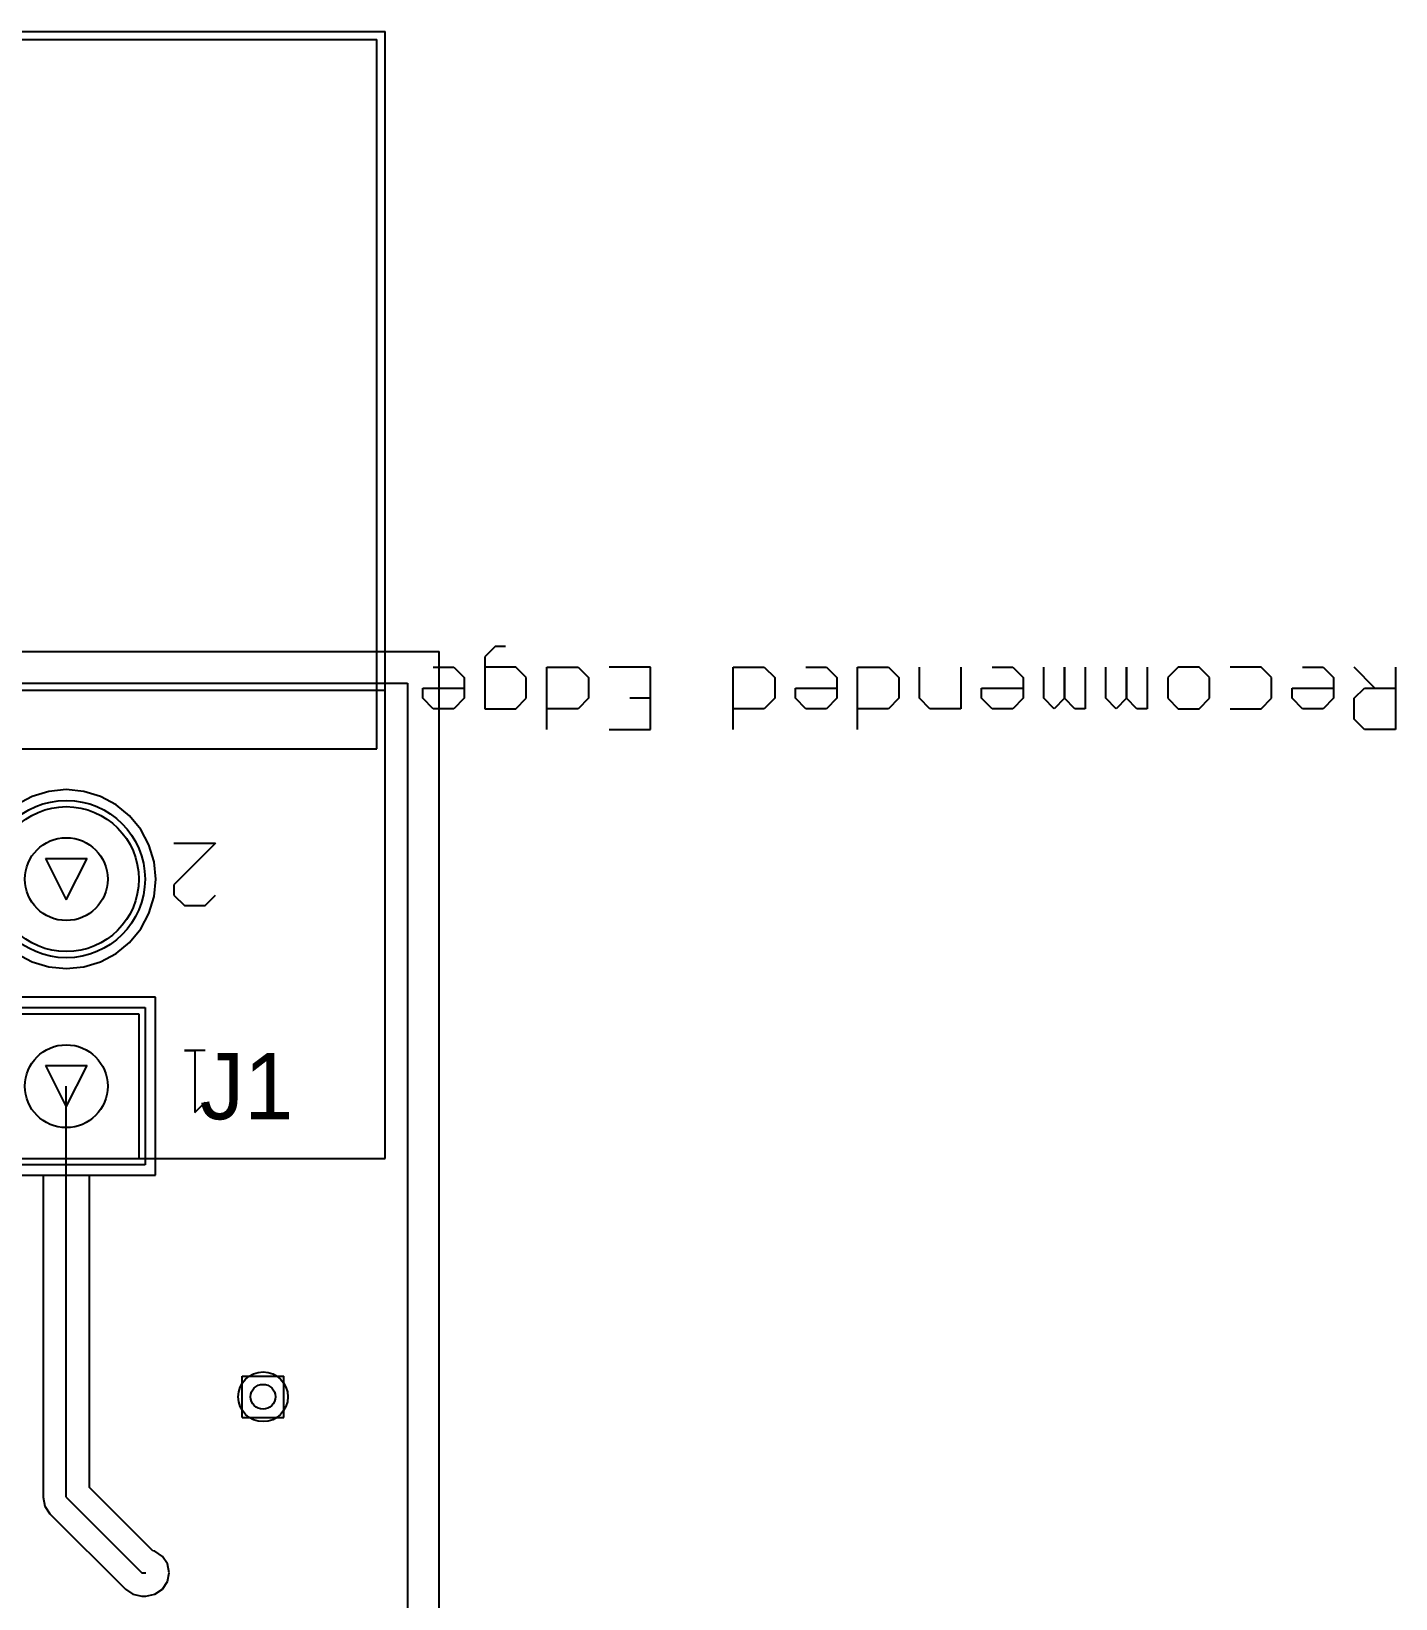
# Model space of a CAD drawing. Header units: millimetres. Extents: x -1.9 to 9.1, y -3.1 to 5.4.
# Drawn here: x 1.093 to 1.752, y 0.532 to 1.289 of the extents above; entities that cross this region are included whole.
import ezdxf

# ---------------------------------------------------------------- set-up
doc = ezdxf.new("R2010")
doc.units = ezdxf.units.MM
doc.header["$MEASUREMENT"] = 0
for name, color, linetype in [('BottomLayer', 5, 'Continuous'), ('BottomSolder', 6, 'Continuous'), ('DrillDrawing', 1, 'Continuous'), ('KeepOutLayer', 6, 'Continuous'), ('Mechanical1', 6, 'Continuous'), ('Mechanical2', 216, 'Continuous'), ('Mechanical4', 56, 'Continuous'), ('Mechanical7', 56, 'Continuous'), ('MultiLayer', 9, 'Continuous'), ('PadHoleLayer', 156, 'Continuous'), ('TopLayer', 1, 'Continuous'), ('TopOverlay', 2, 'Continuous'), ('TopSolder', 216, 'Continuous'), ('ViaHoleLayer', 16, 'Continuous')]:
    doc.layers.add(name, color=color, linetype=linetype)

# ---------------------------------------------------------------- blocks, each defined once
blk = doc.blocks.new('SFH11_PBPC_D10_RA_BK_20')
at = {"layer": 'BottomLayer'}
for p, q in [((-0.485, 0.36532), (-0.415, 0.36532)), ((-0.485, 0.29531), (-0.485, 0.36532)), ((-0.415, 0.29531), (-0.485, 0.29531))]:
    blk.add_line(p, q, dxfattribs=at)
blk.add_circle((-0.45, 0.23031), 0.035, dxfattribs=at)
at = {"layer": 'BottomSolder'}
for p, q in [((-0.488, 0.36832), (-0.412, 0.36832)), ((-0.488, 0.29231), (-0.488, 0.36832)), ((-0.412, 0.29231), (-0.488, 0.29231))]:
    blk.add_line(p, q, dxfattribs=at)
blk.add_circle((-0.45, 0.23031), 0.038, dxfattribs=at)
at = {"layer": 'Mechanical2'}
for p, q in [((-0.512, 0.34299), (-0.517, 0.33799)), ((-0.512, 0.313), (-0.512, 0.34299)), ((-0.517, 0.313), (-0.507, 0.313)), ((-0.507, 0.313), (-0.512, 0.313)), ((-0.517, 0.24299), (-0.522, 0.23799)), ((-0.507, 0.24299), (-0.517, 0.24299)), ((-0.502, 0.23799), (-0.507, 0.24299)), ((-0.502, 0.233), (-0.502, 0.23799)), ((-0.522, 0.213), (-0.502, 0.233)), ((-0.502, 0.213), (-0.522, 0.213)), ((-1.092, 0.128), (-1.092, 0.15799)), ((-1.092, 0.15799), (-1.077, 0.15799)), ((-1.077, 0.15799), (-1.07201, 0.15299)), ((-1.07201, 0.15299), (-1.07201, 0.14299)), ((-0.83208, 0.15799), (-0.83208, 0.128)), ((-0.7721, 0.15799), (-0.7721, 0.128)), ((-0.71212, 0.15799), (-0.73212, 0.15799)), ((-0.73212, 0.15799), (-0.73212, 0.128)), ((-0.68213, 0.15799), (-0.68213, 0.128)), ((-1.06201, 0.14299), (-1.05701, 0.14799)), ((-1.05701, 0.14799), (-1.04701, 0.14799)), ((-1.04701, 0.14799), (-1.04202, 0.14299)), ((-1.02702, 0.14799), (-1.03202, 0.14299)), ((-1.01203, 0.14799), (-1.02702, 0.14799)), ((-0.99703, 0.14799), (-1.00203, 0.14299)), ((-0.98703, 0.14799), (-0.99703, 0.14799)), ((-0.98204, 0.14299), (-0.98703, 0.14799)), ((-0.97204, 0.128), (-0.97204, 0.14799)), ((-0.97204, 0.14799), (-0.96704, 0.14799)), ((-0.96704, 0.14799), (-0.96204, 0.14299)), ((-0.96204, 0.14299), (-0.95704, 0.14799)), ((-0.95704, 0.14799), (-0.95205, 0.14299)), ((-0.94205, 0.128), (-0.94205, 0.14799)), ((-0.94205, 0.14799), (-0.93705, 0.14799)), ((-0.93705, 0.14799), (-0.93205, 0.14299)), ((-0.93205, 0.14299), (-0.92705, 0.14799)), ((-0.92705, 0.14799), (-0.92205, 0.14299)), ((-0.91206, 0.14299), (-0.90706, 0.14799)), ((-0.90706, 0.14799), (-0.89706, 0.14799)), ((-0.89706, 0.14799), (-0.89206, 0.14299)), ((-0.88207, 0.128), (-0.88207, 0.14799)), ((-0.88207, 0.14799), (-0.86707, 0.14799)), ((-0.86707, 0.14799), (-0.86207, 0.14299)), ((-0.85208, 0.14299), (-0.84708, 0.14799)), ((-0.84708, 0.14799), (-0.83208, 0.14799)), ((-0.82209, 0.14299), (-0.81709, 0.14799)), ((-0.81709, 0.14799), (-0.80709, 0.14799)), ((-0.80709, 0.14799), (-0.80209, 0.14299)), ((-0.7921, 0.14299), (-0.7871, 0.14799)), ((-0.7871, 0.14799), (-0.7721, 0.14799)), ((-0.70213, 0.14299), (-0.69713, 0.14799)), ((-0.69713, 0.14799), (-0.68213, 0.14799)), ((-0.66714, 0.14799), (-0.67214, 0.14299)), ((-0.65214, 0.14799), (-0.66714, 0.14799)), ((-0.65214, 0.123), (-0.65214, 0.14799)), ((-0.64215, 0.14299), (-0.63715, 0.14799)), ((-0.63715, 0.14799), (-0.62715, 0.14799)), ((-0.62715, 0.14799), (-0.62215, 0.14299)), ((-1.077, 0.138), (-1.092, 0.138)), ((-1.082, 0.138), (-1.07201, 0.128)), ((-1.07201, 0.14299), (-1.077, 0.138)), ((-1.06201, 0.133), (-1.06201, 0.14299)), ((-1.04202, 0.138), (-1.06201, 0.138)), ((-1.04202, 0.14299), (-1.04202, 0.138)), ((-1.03202, 0.14299), (-1.03202, 0.133)), ((-1.00203, 0.14299), (-1.00203, 0.133)), ((-0.98204, 0.133), (-0.98204, 0.14299)), ((-0.96204, 0.14299), (-0.96204, 0.128)), ((-0.96204, 0.128), (-0.96204, 0.14299)), ((-0.95205, 0.14299), (-0.95205, 0.128)), ((-0.93205, 0.14299), (-0.93205, 0.128)), ((-0.93205, 0.128), (-0.93205, 0.14299)), ((-0.92205, 0.14299), (-0.92205, 0.128)), ((-0.91206, 0.133), (-0.91206, 0.14299)), ((-0.89206, 0.138), (-0.91206, 0.138)), ((-0.89206, 0.14299), (-0.89206, 0.138)), ((-0.86207, 0.14299), (-0.86207, 0.128)), ((-0.85208, 0.133), (-0.85208, 0.14299)), ((-0.82209, 0.133), (-0.82209, 0.14299)), ((-0.80209, 0.138), (-0.82209, 0.138)), ((-0.80209, 0.14299), (-0.80209, 0.138)), ((-0.7921, 0.133), (-0.7921, 0.14299)), ((-0.73212, 0.14299), (-0.72212, 0.14299)), ((-0.70213, 0.133), (-0.70213, 0.14299)), ((-0.67214, 0.14299), (-0.67214, 0.133)), ((-0.64215, 0.133), (-0.64215, 0.14299)), ((-0.62215, 0.138), (-0.64215, 0.138)), ((-0.62215, 0.14299), (-0.62215, 0.138)), ((0.603, 0.139), (-0.604, 0.139)), ((-1.05701, 0.128), (-1.06201, 0.133)), ((-1.03202, 0.133), (-1.02702, 0.128)), ((-1.00203, 0.133), (-0.99703, 0.128)), ((-0.98703, 0.128), (-0.98204, 0.133)), ((-0.90706, 0.128), (-0.91206, 0.133)), ((-0.84708, 0.128), (-0.85208, 0.133)), ((-0.81709, 0.128), (-0.82209, 0.133)), ((-0.7871, 0.128), (-0.7921, 0.133)), ((-0.69713, 0.128), (-0.70213, 0.133)), ((-0.67214, 0.133), (-0.66714, 0.128)), ((-0.63715, 0.128), (-0.64215, 0.133)), ((-1.04701, 0.128), (-1.05701, 0.128)), ((-1.02702, 0.128), (-1.01203, 0.128)), ((-0.99703, 0.128), (-0.98703, 0.128)), ((-0.89706, 0.128), (-0.90706, 0.128)), ((-0.83208, 0.128), (-0.84708, 0.128)), ((-0.80709, 0.128), (-0.81709, 0.128)), ((-0.7721, 0.128), (-0.7871, 0.128)), ((-0.73212, 0.128), (-0.71212, 0.128)), ((-0.68213, 0.128), (-0.69713, 0.128)), ((-0.66714, 0.128), (-0.65214, 0.128)), ((-0.65714, 0.118), (-0.65214, 0.123)), ((-0.62715, 0.128), (-0.63715, 0.128)), ((-0.66214, 0.118), (-0.65714, 0.118))]:
    blk.add_line(p, q, dxfattribs=at)
at = {"layer": 'Mechanical4'}
for p, q in [((0.60394, 0.36516), (-0.60394, 0.36516)), ((-0.60394, 0.36516), (-0.60394, -0.17913)), ((0.60394, -0.17913), (-0.60394, -0.17913))]:
    blk.add_line(p, q, dxfattribs=at)
at = {"layer": 'Mechanical7'}
for p, q in [((0.6, 0.16732), (-0.6, 0.16732)), ((-0.6, 0.16732), (-0.6, -0.1752)), ((0.6, -0.1752), (-0.6, -0.1752))]:
    blk.add_line(p, q, dxfattribs=at)
at = {"layer": 'MultiLayer'}
for p, q in [((-0.485, 0.36532), (-0.415, 0.36532)), ((-0.485, 0.29531), (-0.485, 0.36532)), ((-0.415, 0.29531), (-0.485, 0.29531))]:
    blk.add_line(p, q, dxfattribs=at)
blk.add_circle((-0.45, 0.23031), 0.035, dxfattribs=at)
at = {"layer": 'PadHoleLayer'}
for centre in [(-0.45, 0.33032), (-0.45, 0.23031)]:
    blk.add_circle(centre, 0.02, dxfattribs=at)
at = {"layer": 'TopLayer'}
for p, q in [((-0.485, 0.36532), (-0.415, 0.36532)), ((-0.485, 0.29531), (-0.485, 0.36532)), ((-0.415, 0.29531), (-0.485, 0.29531))]:
    blk.add_line(p, q, dxfattribs=at)
blk.add_circle((-0.45, 0.23031), 0.035, dxfattribs=at)
at = {"layer": 'TopSolder'}
for p, q in [((-0.488, 0.36832), (-0.412, 0.36832)), ((-0.488, 0.29231), (-0.488, 0.36832)), ((-0.412, 0.29231), (-0.488, 0.29231))]:
    blk.add_line(p, q, dxfattribs=at)
blk.add_circle((-0.45, 0.23031), 0.038, dxfattribs=at)

msp = doc.modelspace()

# ---------------------------------------------------------------- linework, layer by layer
at = {"layer": 'BottomLayer'}
for p, q in [((0.01529, 0.97471), (1.27471, 0.97471)), ((1.27471, 0.97471), (1.27471, 0.08)), ((1.09346, 0.91992), (1.08599, 0.91593)), ((1.10157, 0.92238), (1.09346, 0.91992)), ((1.11, 0.92321), (1.10157, 0.92238)), ((1.11843, 0.92238), (1.11, 0.92321)), ((1.12654, 0.91992), (1.11843, 0.92238)), ((1.13401, 0.91593), (1.12654, 0.91992)), ((1.14055, 0.91055), (1.13401, 0.91593)), ((1.14593, 0.90401), (1.14055, 0.91055)), ((1.14992, 0.89653), (1.14593, 0.90401)), ((1.15238, 0.88843), (1.14992, 0.89653)), ((1.15321, 0.88), (1.15238, 0.88843)), ((1.15238, 0.87157), (1.15321, 0.88)), ((1.14992, 0.86347), (1.15238, 0.87157)), ((1.14593, 0.85599), (1.14992, 0.86347)), ((1.14055, 0.84945), (1.14593, 0.85599)), ((1.13401, 0.84407), (1.14055, 0.84945)), ((1.08599, 0.84407), (1.09346, 0.84008)), ((1.12654, 0.84008), (1.13401, 0.84407)), ((1.09346, 0.84008), (1.10157, 0.83762)), ((1.10157, 0.83762), (1.11, 0.83679)), ((1.11, 0.83679), (1.11843, 0.83762)), ((1.11843, 0.83762), (1.12654, 0.84008)), ((1.153, 0.823), (1.067, 0.823)), ((1.153, 0.737), (1.153, 0.823)), ((1.067, 0.737), (1.153, 0.737))]:
    msp.add_line(p, q, dxfattribs=at)
msp.add_circle((1.205, 0.63), 0.012, dxfattribs=at)
at = {"layer": 'DrillDrawing'}
for p, q in [((1.1, 0.89), (1.12, 0.89)), ((1.1, 0.89), (1.11, 0.87)), ((1.11, 0.87), (1.12, 0.89)), ((1.1, 0.79), (1.12, 0.79)), ((1.1, 0.79), (1.11, 0.77)), ((1.11, 0.77), (1.12, 0.79)), ((1.195, 0.64), (1.215, 0.64)), ((1.195, 0.62), (1.195, 0.64)), ((1.215, 0.62), (1.215, 0.64)), ((1.195, 0.62), (1.215, 0.62))]:
    msp.add_line(p, q, dxfattribs=at)
at = {"layer": 'KeepOutLayer'}
for p in [(0, 0.99), (1.29, 0.08)]:
    msp.add_line(p, (1.29, 0.99), dxfattribs=at)
at = {"layer": 'Mechanical1'}
for p in [(0, 0.99), (1.29, 0.08)]:
    msp.add_line(p, (1.29, 0.99), dxfattribs=at)
at = {"layer": 'TopLayer'}
for p, q in [((0.01529, 0.97471), (1.27471, 0.97471)), ((1.27471, 0.97471), (1.27471, 0.08)), ((1.09346, 0.91992), (1.08599, 0.91593)), ((1.10157, 0.92238), (1.09346, 0.91992)), ((1.11, 0.92321), (1.10157, 0.92238)), ((1.11843, 0.92238), (1.11, 0.92321)), ((1.12654, 0.91992), (1.11843, 0.92238)), ((1.13401, 0.91593), (1.12654, 0.91992)), ((1.14055, 0.91055), (1.13401, 0.91593)), ((1.14593, 0.90401), (1.14055, 0.91055)), ((1.14992, 0.89653), (1.14593, 0.90401)), ((1.15238, 0.88843), (1.14992, 0.89653)), ((1.15321, 0.88), (1.15238, 0.88843)), ((1.15238, 0.87157), (1.15321, 0.88)), ((1.14992, 0.86347), (1.15238, 0.87157)), ((1.14593, 0.85599), (1.14992, 0.86347)), ((1.14055, 0.84945), (1.14593, 0.85599)), ((1.13401, 0.84407), (1.14055, 0.84945)), ((1.08599, 0.84407), (1.09346, 0.84008)), ((1.12654, 0.84008), (1.13401, 0.84407)), ((1.09346, 0.84008), (1.10157, 0.83762)), ((1.10157, 0.83762), (1.11, 0.83679)), ((1.11, 0.83679), (1.11843, 0.83762)), ((1.11843, 0.83762), (1.12654, 0.84008)), ((1.153, 0.823), (1.067, 0.823)), ((1.153, 0.737), (1.153, 0.823)), ((1.11, 0.59), (1.11, 0.78)), ((1.067, 0.737), (1.09878, 0.737)), ((1.09878, 0.737), (1.09878, 0.59)), ((1.12122, 0.58611), (1.12122, 0.737)), ((1.12122, 0.737), (1.153, 0.737)), ((1.09878, 0.59), (1.09878, 0.58147)), ((1.11, 0.58146), (1.11, 0.59)), ((1.15177, 0.55556), (1.12122, 0.58611)), ((1.09878, 0.58147), (1.09878, 0.58146)), ((1.09878, 0.58146), (1.09964, 0.57717)), ((1.09964, 0.57717), (1.10207, 0.57353)), ((1.11, 0.58146), (1.14646, 0.545)), ((1.10207, 0.57353), (1.13853, 0.53707)), ((1.15276, 0.55536), (1.15177, 0.55556)), ((1.1564, 0.55293), (1.15276, 0.55536)), ((1.15883, 0.54929), (1.1564, 0.55293)), ((1.15968, 0.545), (1.15883, 0.54929)), ((1.14646, 0.545), (1.14846, 0.545)), ((1.1564, 0.53707), (1.15883, 0.54071)), ((1.15883, 0.54071), (1.15968, 0.545)), ((1.13853, 0.53707), (1.13853, 0.53707)), ((1.13853, 0.53707), (1.14217, 0.53464)), ((1.14217, 0.53464), (1.14646, 0.53378)), ((1.14646, 0.53378), (1.14647, 0.53378)), ((1.14647, 0.53378), (1.14846, 0.53378)), ((1.14846, 0.53378), (1.15276, 0.53464)), ((1.15276, 0.53464), (1.1564, 0.53707))]:
    msp.add_line(p, q, dxfattribs=at)
msp.add_circle((1.205, 0.63), 0.012, dxfattribs=at)
at = {"layer": 'ViaHoleLayer'}
msp.add_circle((1.205, 0.63), 0.006, dxfattribs=at)

# ---------------------------------------------------------------- block references
at = {"rotation": 180}
msp.add_blockref('SFH11_PBPC_D10_RA_BK_20', (0.66, 1.11031), dxfattribs=at)

# ---------------------------------------------------------------- texts
at = {"layer": 'TopOverlay'}
msp.add_text('J1', height=0.032, dxfattribs=at).set_placement((1.17446, 0.764))

doc.saveas('drawing.dxf')
